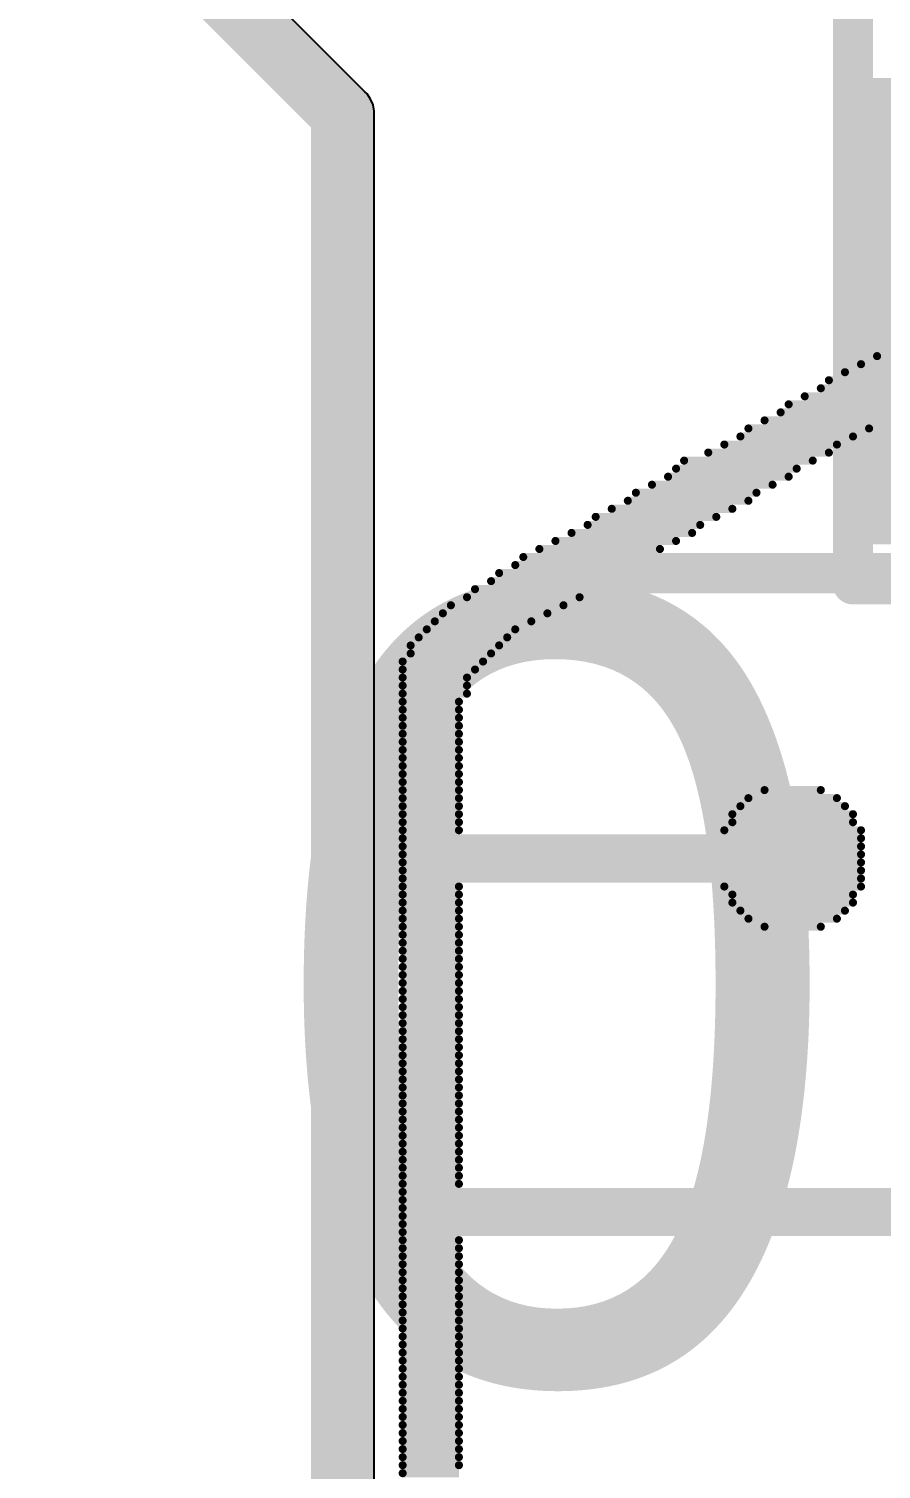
# Model space of a CAD drawing. Header units: millimetres. Extents: x 0.99 to 6.96, y 0.76 to 5.84.
# Drawn here: x 4.0785 to 4.1845, y 3.2979 to 3.4771 of the extents above; entities that cross this region are included whole.
import ezdxf

# ---------------------------------------------------------------- set-up
doc = ezdxf.new("R2010")
doc.units = ezdxf.units.MM
doc.header["$MEASUREMENT"] = 0
for name, color, linetype in [('BottomOverlay', 54, 'Continuous'), ('BottomSolder', 6, 'Continuous'), ('KeepOutLayer', 6, 'Continuous'), ('MultiLayer', 9, 'Continuous'), ('TopOverlay', 2, 'Continuous')]:
    doc.layers.add(name, color=color, linetype=linetype)

# ---------------------------------------------------------------- blocks, each defined once
blk = doc.blocks.new('RES_SMD_1206_B_130')
at = {"layer": 'BottomOverlay', "const_width": 0.005}
for points in [[(0.099, -0.039), (0.099, 0.038)], [(0.099, -0.039), (-0.099, -0.039)]]:
    blk.add_lwpolyline(points, dxfattribs=at)
at = {"layer": 'BottomOverlay', "const_width": 0.0025}
blk.add_lwpolyline([(0.09775, -0.039, 1), (0.10025, -0.039, 1)], format="xyb", close=True, dxfattribs=at)
blk.add_lwpolyline([(0.09775, -0.039, 1), (0.10025, -0.039, 1)], format="xyb", close=True, dxfattribs=at)
at = {"layer": 'BottomSolder'}
blk.add_solid([(0.036, -0.0365), (0.094, -0.0365), (0.036, 0.0365), (0.094, 0.0365)], dxfattribs=at)

msp = doc.modelspace()

# ---------------------------------------------------------------- linework, layer by layer
at = {"layer": 'KeepOutLayer', "const_width": 0.00787}
for points in [[(4.0355, 3.54851), (4.1175, 3.46651)], [(4.1175, 3.2151), (4.1175, 3.46651)]]:
    msp.add_lwpolyline(points, dxfattribs=at)
at = {"layer": 'KeepOutLayer', "const_width": 0.00394}
msp.add_lwpolyline([(4.11553, 3.46651, 1), (4.11947, 3.46651, 1)], format="xyb", close=True, dxfattribs=at)
msp.add_lwpolyline([(4.11553, 3.46651, 1), (4.11947, 3.46651, 1)], format="xyb", close=True, dxfattribs=at)
at = {"layer": 'MultiLayer'}
for p, q in [((4.12029, 3.4693), (4.03829, 3.5513)), ((4.12057, 3.46903), (4.12029, 3.4693)), ((4.12029, 3.4693), (4.12029, 3.4693)), ((4.121, 3.46838), (4.12057, 3.46903)), ((4.1213, 3.46766), (4.121, 3.46838)), ((4.12145, 3.4669), (4.1213, 3.46766)), ((4.12145, 3.46651), (4.12145, 3.4669)), ((4.12145, 3.21374), (4.12145, 3.46651))]:
    msp.add_line(p, q, dxfattribs=at)
at = {"layer": 'TopOverlay', "const_width": 0.001}
for points in [[(4.18198, 3.43541), (4.19698, 3.43541)], [(4.18398, 3.43641), (4.19898, 3.43641)], [(4.17998, 3.43441), (4.19498, 3.43441)], [(4.17698, 3.43241), (4.19198, 3.43241)], [(4.17798, 3.43341), (4.19398, 3.43341)], [(4.17298, 3.43041), (4.18898, 3.43041)], [(4.17498, 3.43141), (4.18998, 3.43141)], [(4.16998, 3.42841), (4.18498, 3.42841)], [(4.17198, 3.42941), (4.18698, 3.42941)], [(4.16698, 3.42641), (4.18098, 3.42641)], [(4.16798, 3.42741), (4.18298, 3.42741)], [(4.16498, 3.42541), (4.17898, 3.42541)], [(4.15998, 3.42341), (4.17598, 3.42341)], [(4.16298, 3.42441), (4.17798, 3.42441)], [(4.15798, 3.42141), (4.17298, 3.42141)], [(4.15898, 3.42241), (4.17398, 3.42241)], [(4.15398, 3.41941), (4.16898, 3.41941)], [(4.15598, 3.42041), (4.17098, 3.42041)], [(4.15098, 3.41741), (4.16598, 3.41741)], [(4.15298, 3.41841), (4.16798, 3.41841)], [(4.14898, 3.41641), (4.16398, 3.41641)], [(4.14598, 3.41441), (4.16098, 3.41441)], [(4.14798, 3.41541), (4.16198, 3.41541)], [(4.14198, 3.41241), (4.15698, 3.41241)], [(4.14398, 3.41341), (4.15898, 3.41341)], [(4.13898, 3.41041), (4.24298, 3.41041)], [(4.13998, 3.41141), (4.24298, 3.41141)], [(4.13698, 3.40941), (4.24198, 3.40941)], [(4.13398, 3.40741), (4.23998, 3.40741)], [(4.13598, 3.40841), (4.24098, 3.40841)], [(4.13098, 3.40541), (4.14498, 3.40541)], [(4.13298, 3.40641), (4.14698, 3.40641)], [(4.12898, 3.40341), (4.14098, 3.40341)], [(4.12998, 3.40441), (4.14298, 3.40441)], [(4.12698, 3.40141), (4.13798, 3.40141)], [(4.12798, 3.40241), (4.13898, 3.40241)], [(4.12598, 3.40041), (4.13698, 3.40041)], [(4.12498, 3.39841), (4.13498, 3.39841)], [(4.12598, 3.39941), (4.13598, 3.39941)], [(4.12498, 3.39741), (4.13398, 3.39741)], [(4.12498, 3.39641), (4.13298, 3.39641)], [(4.12498, 3.39541), (4.13298, 3.39541)], [(4.12498, 3.39441), (4.13298, 3.39441)], [(4.12498, 3.39341), (4.13198, 3.39341)], [(4.12498, 3.39241), (4.13198, 3.39241)], [(4.12498, 3.39141), (4.13198, 3.39141)], [(4.12498, 3.39041), (4.13198, 3.39041)], [(4.12498, 3.38941), (4.13198, 3.38941)], [(4.12498, 3.38841), (4.13198, 3.38841)], [(4.12498, 3.38741), (4.13198, 3.38741)], [(4.12498, 3.38641), (4.13198, 3.38641)], [(4.12498, 3.38541), (4.13198, 3.38541)], [(4.12498, 3.38441), (4.13198, 3.38441)], [(4.12498, 3.38341), (4.13198, 3.38341)], [(4.12498, 3.38241), (4.13198, 3.38241)], [(4.16998, 3.38241), (4.17698, 3.38241)], [(4.12498, 3.38141), (4.13198, 3.38141)], [(4.12498, 3.38041), (4.13198, 3.38041)], [(4.16698, 3.38041), (4.17998, 3.38041)], [(4.16798, 3.38141), (4.17898, 3.38141)], [(4.12498, 3.37941), (4.13198, 3.37941)], [(4.12498, 3.37841), (4.13198, 3.37841)], [(4.16598, 3.37941), (4.18098, 3.37941)], [(4.16598, 3.37841), (4.18098, 3.37841)], [(4.12498, 3.37741), (4.13198, 3.37741)], [(4.12498, 3.37641), (4.18198, 3.37641)], [(4.16498, 3.37741), (4.18198, 3.37741)], [(4.12498, 3.37541), (4.18198, 3.37541)], [(4.12498, 3.37441), (4.18198, 3.37441)], [(4.12498, 3.37341), (4.18198, 3.37341)], [(4.12498, 3.37241), (4.18198, 3.37241)], [(4.12498, 3.37141), (4.18198, 3.37141)], [(4.12498, 3.37041), (4.13198, 3.37041)], [(4.12498, 3.36941), (4.13198, 3.36941)], [(4.16498, 3.37041), (4.18198, 3.37041)], [(4.16598, 3.36941), (4.18098, 3.36941)], [(4.12498, 3.36841), (4.13198, 3.36841)], [(4.12498, 3.36741), (4.13198, 3.36741)], [(4.16598, 3.36841), (4.18098, 3.36841)], [(4.16698, 3.36741), (4.17998, 3.36741)], [(4.12498, 3.36641), (4.13198, 3.36641)], [(4.16798, 3.36641), (4.17898, 3.36641)], [(4.12498, 3.36541), (4.13198, 3.36541)], [(4.12498, 3.36441), (4.13198, 3.36441)], [(4.16998, 3.36541), (4.17698, 3.36541)], [(4.12498, 3.36341), (4.13198, 3.36341)], [(4.12498, 3.36241), (4.13198, 3.36241)], [(4.12498, 3.36141), (4.13198, 3.36141)], [(4.12498, 3.36041), (4.13198, 3.36041)], [(4.12498, 3.35941), (4.13198, 3.35941)], [(4.12498, 3.35841), (4.13198, 3.35841)], [(4.12498, 3.35741), (4.13198, 3.35741)], [(4.12498, 3.35641), (4.13198, 3.35641)], [(4.12498, 3.35541), (4.13198, 3.35541)], [(4.12498, 3.35441), (4.13198, 3.35441)], [(4.12498, 3.35341), (4.13198, 3.35341)], [(4.12498, 3.35241), (4.13198, 3.35241)], [(4.12498, 3.35141), (4.13198, 3.35141)], [(4.12498, 3.35041), (4.13198, 3.35041)], [(4.12498, 3.34941), (4.13198, 3.34941)], [(4.12498, 3.34841), (4.13198, 3.34841)], [(4.12498, 3.34741), (4.13198, 3.34741)], [(4.12498, 3.34641), (4.13198, 3.34641)], [(4.12498, 3.34541), (4.13198, 3.34541)], [(4.12498, 3.34441), (4.13198, 3.34441)], [(4.12498, 3.34341), (4.13198, 3.34341)], [(4.12498, 3.34241), (4.13198, 3.34241)], [(4.12498, 3.34141), (4.13198, 3.34141)], [(4.12498, 3.34041), (4.13198, 3.34041)], [(4.12498, 3.33941), (4.13198, 3.33941)], [(4.12498, 3.33841), (4.13198, 3.33841)], [(4.12498, 3.33741), (4.13198, 3.33741)], [(4.12498, 3.33641), (4.13198, 3.33641)], [(4.12498, 3.33541), (4.13198, 3.33541)], [(4.12498, 3.33441), (4.13198, 3.33441)], [(4.12498, 3.33341), (4.13198, 3.33341)], [(4.12498, 3.33241), (4.20298, 3.33241)], [(4.12498, 3.33141), (4.20498, 3.33141)], [(4.12498, 3.33041), (4.20498, 3.33041)], [(4.12498, 3.32941), (4.20598, 3.32941)], [(4.12498, 3.32841), (4.20598, 3.32841)], [(4.12498, 3.32741), (4.20698, 3.32741)], [(4.12498, 3.32641), (4.13198, 3.32641)], [(4.12498, 3.32541), (4.13198, 3.32541)], [(4.12498, 3.32441), (4.13198, 3.32441)], [(4.12498, 3.32341), (4.13198, 3.32341)], [(4.12498, 3.32241), (4.13198, 3.32241)], [(4.12498, 3.32141), (4.13198, 3.32141)], [(4.12498, 3.32041), (4.13198, 3.32041)], [(4.12498, 3.31941), (4.13198, 3.31941)], [(4.12498, 3.31841), (4.13198, 3.31841)], [(4.12498, 3.31741), (4.13198, 3.31741)], [(4.12498, 3.31641), (4.13198, 3.31641)], [(4.12498, 3.31541), (4.13198, 3.31541)], [(4.12498, 3.31441), (4.13198, 3.31441)], [(4.12498, 3.31341), (4.13198, 3.31341)], [(4.12498, 3.31241), (4.13198, 3.31241)], [(4.12498, 3.31141), (4.13198, 3.31141)], [(4.12498, 3.31041), (4.13198, 3.31041)], [(4.12498, 3.30941), (4.13198, 3.30941)], [(4.12498, 3.30841), (4.13198, 3.30841)], [(4.12498, 3.30741), (4.13198, 3.30741)], [(4.12498, 3.30641), (4.13198, 3.30641)], [(4.12498, 3.30541), (4.13198, 3.30541)], [(4.12498, 3.30441), (4.13198, 3.30441)], [(4.12498, 3.30341), (4.13198, 3.30341)], [(4.12498, 3.30241), (4.13198, 3.30241)], [(4.12498, 3.30141), (4.13198, 3.30141)], [(4.12498, 3.30041), (4.13198, 3.30041)], [(4.12498, 3.29941), (4.13198, 3.29941)], [(4.12498, 3.29841), (4.13198, 3.29841)], [(4.12498, 3.29741), (4.13198, 3.29741)]]:
    msp.add_lwpolyline(points, dxfattribs=at)
at = {"layer": 'TopOverlay', "const_width": 0.0005}
for points in [[(4.18173, 3.43541, 1), (4.18223, 3.43541, 1)], [(4.18373, 3.43641, 1), (4.18423, 3.43641, 1)], [(4.17973, 3.43441, 1), (4.18023, 3.43441, 1)], [(4.17673, 3.43241, 1), (4.17723, 3.43241, 1)], [(4.17773, 3.43341, 1), (4.17823, 3.43341, 1)], [(4.17273, 3.43041, 1), (4.17323, 3.43041, 1)], [(4.17473, 3.43141, 1), (4.17523, 3.43141, 1)], [(4.16973, 3.42841, 1), (4.17023, 3.42841, 1)], [(4.17173, 3.42941, 1), (4.17223, 3.42941, 1)], [(4.16673, 3.42641, 1), (4.16723, 3.42641, 1)], [(4.16773, 3.42741, 1), (4.16823, 3.42741, 1)], [(4.18073, 3.42641, 1), (4.18123, 3.42641, 1)], [(4.18273, 3.42741, 1), (4.18323, 3.42741, 1)], [(4.16473, 3.42541, 1), (4.16523, 3.42541, 1)], [(4.17873, 3.42541, 1), (4.17923, 3.42541, 1)], [(4.15973, 3.42341, 1), (4.16023, 3.42341, 1)], [(4.16273, 3.42441, 1), (4.16323, 3.42441, 1)], [(4.17573, 3.42341, 1), (4.17623, 3.42341, 1)], [(4.17773, 3.42441, 1), (4.17823, 3.42441, 1)], [(4.15773, 3.42141, 1), (4.15823, 3.42141, 1)], [(4.15873, 3.42241, 1), (4.15923, 3.42241, 1)], [(4.17273, 3.42141, 1), (4.17323, 3.42141, 1)], [(4.17373, 3.42241, 1), (4.17423, 3.42241, 1)], [(4.15373, 3.41941, 1), (4.15423, 3.41941, 1)], [(4.15573, 3.42041, 1), (4.15623, 3.42041, 1)], [(4.16873, 3.41941, 1), (4.16923, 3.41941, 1)], [(4.17073, 3.42041, 1), (4.17123, 3.42041, 1)], [(4.15073, 3.41741, 1), (4.15123, 3.41741, 1)], [(4.15273, 3.41841, 1), (4.15323, 3.41841, 1)], [(4.16573, 3.41741, 1), (4.16623, 3.41741, 1)], [(4.16773, 3.41841, 1), (4.16823, 3.41841, 1)], [(4.14873, 3.41641, 1), (4.14923, 3.41641, 1)], [(4.16373, 3.41641, 1), (4.16423, 3.41641, 1)], [(4.14573, 3.41441, 1), (4.14623, 3.41441, 1)], [(4.14773, 3.41541, 1), (4.14823, 3.41541, 1)], [(4.16073, 3.41441, 1), (4.16123, 3.41441, 1)], [(4.16173, 3.41541, 1), (4.16223, 3.41541, 1)], [(4.14173, 3.41241, 1), (4.14223, 3.41241, 1)], [(4.14373, 3.41341, 1), (4.14423, 3.41341, 1)], [(4.15673, 3.41241, 1), (4.15723, 3.41241, 1)], [(4.15873, 3.41341, 1), (4.15923, 3.41341, 1)], [(4.13873, 3.41041, 1), (4.13923, 3.41041, 1)], [(4.13973, 3.41141, 1), (4.14023, 3.41141, 1)], [(4.13673, 3.40941, 1), (4.13723, 3.40941, 1)], [(4.13373, 3.40741, 1), (4.13423, 3.40741, 1)], [(4.13573, 3.40841, 1), (4.13623, 3.40841, 1)], [(4.13073, 3.40541, 1), (4.13123, 3.40541, 1)], [(4.13273, 3.40641, 1), (4.13323, 3.40641, 1)], [(4.14473, 3.40541, 1), (4.14523, 3.40541, 1)], [(4.14673, 3.40641, 1), (4.14723, 3.40641, 1)], [(4.12873, 3.40341, 1), (4.12923, 3.40341, 1)], [(4.12973, 3.40441, 1), (4.13023, 3.40441, 1)], [(4.14073, 3.40341, 1), (4.14123, 3.40341, 1)], [(4.14273, 3.40441, 1), (4.14323, 3.40441, 1)], [(4.12673, 3.40141, 1), (4.12723, 3.40141, 1)], [(4.12773, 3.40241, 1), (4.12823, 3.40241, 1)], [(4.13773, 3.40141, 1), (4.13823, 3.40141, 1)], [(4.13873, 3.40241, 1), (4.13923, 3.40241, 1)], [(4.12573, 3.40041, 1), (4.12623, 3.40041, 1)], [(4.13673, 3.40041, 1), (4.13723, 3.40041, 1)], [(4.12473, 3.39841, 1), (4.12523, 3.39841, 1)], [(4.12573, 3.39941, 1), (4.12623, 3.39941, 1)], [(4.13473, 3.39841, 1), (4.13523, 3.39841, 1)], [(4.13573, 3.39941, 1), (4.13623, 3.39941, 1)], [(4.12473, 3.39741, 1), (4.12523, 3.39741, 1)], [(4.12473, 3.39641, 1), (4.12523, 3.39641, 1)], [(4.13273, 3.39641, 1), (4.13323, 3.39641, 1)], [(4.13373, 3.39741, 1), (4.13423, 3.39741, 1)], [(4.12473, 3.39541, 1), (4.12523, 3.39541, 1)], [(4.12473, 3.39441, 1), (4.12523, 3.39441, 1)], [(4.13273, 3.39541, 1), (4.13323, 3.39541, 1)], [(4.13273, 3.39441, 1), (4.13323, 3.39441, 1)], [(4.12473, 3.39341, 1), (4.12523, 3.39341, 1)], [(4.12473, 3.39241, 1), (4.12523, 3.39241, 1)], [(4.13173, 3.39341, 1), (4.13223, 3.39341, 1)], [(4.13173, 3.39241, 1), (4.13223, 3.39241, 1)], [(4.12473, 3.39141, 1), (4.12523, 3.39141, 1)], [(4.13173, 3.39141, 1), (4.13223, 3.39141, 1)], [(4.12473, 3.39041, 1), (4.12523, 3.39041, 1)], [(4.12473, 3.38941, 1), (4.12523, 3.38941, 1)], [(4.13173, 3.39041, 1), (4.13223, 3.39041, 1)], [(4.13173, 3.38941, 1), (4.13223, 3.38941, 1)], [(4.12473, 3.38841, 1), (4.12523, 3.38841, 1)], [(4.12473, 3.38741, 1), (4.12523, 3.38741, 1)], [(4.13173, 3.38841, 1), (4.13223, 3.38841, 1)], [(4.13173, 3.38741, 1), (4.13223, 3.38741, 1)], [(4.12473, 3.38641, 1), (4.12523, 3.38641, 1)], [(4.12473, 3.38541, 1), (4.12523, 3.38541, 1)], [(4.13173, 3.38641, 1), (4.13223, 3.38641, 1)], [(4.13173, 3.38541, 1), (4.13223, 3.38541, 1)], [(4.12473, 3.38441, 1), (4.12523, 3.38441, 1)], [(4.12473, 3.38341, 1), (4.12523, 3.38341, 1)], [(4.13173, 3.38441, 1), (4.13223, 3.38441, 1)], [(4.13173, 3.38341, 1), (4.13223, 3.38341, 1)], [(4.12473, 3.38241, 1), (4.12523, 3.38241, 1)], [(4.13173, 3.38241, 1), (4.13223, 3.38241, 1)], [(4.16973, 3.38241, 1), (4.17023, 3.38241, 1)], [(4.17673, 3.38241, 1), (4.17723, 3.38241, 1)], [(4.12473, 3.38141, 1), (4.12523, 3.38141, 1)], [(4.12473, 3.38041, 1), (4.12523, 3.38041, 1)], [(4.13173, 3.38141, 1), (4.13223, 3.38141, 1)], [(4.13173, 3.38041, 1), (4.13223, 3.38041, 1)], [(4.16673, 3.38041, 1), (4.16723, 3.38041, 1)], [(4.16773, 3.38141, 1), (4.16823, 3.38141, 1)], [(4.17873, 3.38141, 1), (4.17923, 3.38141, 1)], [(4.17973, 3.38041, 1), (4.18023, 3.38041, 1)], [(4.12473, 3.37941, 1), (4.12523, 3.37941, 1)], [(4.12473, 3.37841, 1), (4.12523, 3.37841, 1)], [(4.13173, 3.37941, 1), (4.13223, 3.37941, 1)], [(4.13173, 3.37841, 1), (4.13223, 3.37841, 1)], [(4.16573, 3.37941, 1), (4.16623, 3.37941, 1)], [(4.16573, 3.37841, 1), (4.16623, 3.37841, 1)], [(4.18073, 3.37941, 1), (4.18123, 3.37941, 1)], [(4.18073, 3.37841, 1), (4.18123, 3.37841, 1)], [(4.12473, 3.37741, 1), (4.12523, 3.37741, 1)], [(4.12473, 3.37641, 1), (4.12523, 3.37641, 1)], [(4.13173, 3.37741, 1), (4.13223, 3.37741, 1)], [(4.16473, 3.37741, 1), (4.16523, 3.37741, 1)], [(4.18173, 3.37741, 1), (4.18223, 3.37741, 1)], [(4.18173, 3.37641, 1), (4.18223, 3.37641, 1)], [(4.12473, 3.37541, 1), (4.12523, 3.37541, 1)], [(4.12473, 3.37441, 1), (4.12523, 3.37441, 1)], [(4.18173, 3.37541, 1), (4.18223, 3.37541, 1)], [(4.18173, 3.37441, 1), (4.18223, 3.37441, 1)], [(4.12473, 3.37341, 1), (4.12523, 3.37341, 1)], [(4.18173, 3.37341, 1), (4.18223, 3.37341, 1)], [(4.12473, 3.37241, 1), (4.12523, 3.37241, 1)], [(4.12473, 3.37141, 1), (4.12523, 3.37141, 1)], [(4.18173, 3.37241, 1), (4.18223, 3.37241, 1)], [(4.18173, 3.37141, 1), (4.18223, 3.37141, 1)], [(4.12473, 3.37041, 1), (4.12523, 3.37041, 1)], [(4.12473, 3.36941, 1), (4.12523, 3.36941, 1)], [(4.13173, 3.37041, 1), (4.13223, 3.37041, 1)], [(4.13173, 3.36941, 1), (4.13223, 3.36941, 1)], [(4.16473, 3.37041, 1), (4.16523, 3.37041, 1)], [(4.16573, 3.36941, 1), (4.16623, 3.36941, 1)], [(4.18073, 3.36941, 1), (4.18123, 3.36941, 1)], [(4.18173, 3.37041, 1), (4.18223, 3.37041, 1)], [(4.12473, 3.36841, 1), (4.12523, 3.36841, 1)], [(4.12473, 3.36741, 1), (4.12523, 3.36741, 1)], [(4.13173, 3.36841, 1), (4.13223, 3.36841, 1)], [(4.13173, 3.36741, 1), (4.13223, 3.36741, 1)], [(4.16573, 3.36841, 1), (4.16623, 3.36841, 1)], [(4.16673, 3.36741, 1), (4.16723, 3.36741, 1)], [(4.17973, 3.36741, 1), (4.18023, 3.36741, 1)], [(4.18073, 3.36841, 1), (4.18123, 3.36841, 1)], [(4.12473, 3.36641, 1), (4.12523, 3.36641, 1)], [(4.13173, 3.36641, 1), (4.13223, 3.36641, 1)], [(4.16773, 3.36641, 1), (4.16823, 3.36641, 1)], [(4.17873, 3.36641, 1), (4.17923, 3.36641, 1)], [(4.12473, 3.36541, 1), (4.12523, 3.36541, 1)], [(4.12473, 3.36441, 1), (4.12523, 3.36441, 1)], [(4.13173, 3.36541, 1), (4.13223, 3.36541, 1)], [(4.13173, 3.36441, 1), (4.13223, 3.36441, 1)], [(4.16973, 3.36541, 1), (4.17023, 3.36541, 1)], [(4.17673, 3.36541, 1), (4.17723, 3.36541, 1)], [(4.12473, 3.36341, 1), (4.12523, 3.36341, 1)], [(4.12473, 3.36241, 1), (4.12523, 3.36241, 1)], [(4.13173, 3.36341, 1), (4.13223, 3.36341, 1)], [(4.13173, 3.36241, 1), (4.13223, 3.36241, 1)], [(4.12473, 3.36141, 1), (4.12523, 3.36141, 1)], [(4.12473, 3.36041, 1), (4.12523, 3.36041, 1)], [(4.13173, 3.36141, 1), (4.13223, 3.36141, 1)], [(4.13173, 3.36041, 1), (4.13223, 3.36041, 1)], [(4.12473, 3.35941, 1), (4.12523, 3.35941, 1)], [(4.12473, 3.35841, 1), (4.12523, 3.35841, 1)], [(4.13173, 3.35941, 1), (4.13223, 3.35941, 1)], [(4.13173, 3.35841, 1), (4.13223, 3.35841, 1)], [(4.12473, 3.35741, 1), (4.12523, 3.35741, 1)], [(4.13173, 3.35741, 1), (4.13223, 3.35741, 1)], [(4.12473, 3.35641, 1), (4.12523, 3.35641, 1)], [(4.12473, 3.35541, 1), (4.12523, 3.35541, 1)], [(4.13173, 3.35641, 1), (4.13223, 3.35641, 1)], [(4.13173, 3.35541, 1), (4.13223, 3.35541, 1)], [(4.12473, 3.35441, 1), (4.12523, 3.35441, 1)], [(4.12473, 3.35341, 1), (4.12523, 3.35341, 1)], [(4.13173, 3.35441, 1), (4.13223, 3.35441, 1)], [(4.13173, 3.35341, 1), (4.13223, 3.35341, 1)], [(4.12473, 3.35241, 1), (4.12523, 3.35241, 1)], [(4.12473, 3.35141, 1), (4.12523, 3.35141, 1)], [(4.13173, 3.35241, 1), (4.13223, 3.35241, 1)], [(4.13173, 3.35141, 1), (4.13223, 3.35141, 1)], [(4.12473, 3.35041, 1), (4.12523, 3.35041, 1)], [(4.12473, 3.34941, 1), (4.12523, 3.34941, 1)], [(4.13173, 3.35041, 1), (4.13223, 3.35041, 1)], [(4.13173, 3.34941, 1), (4.13223, 3.34941, 1)], [(4.12473, 3.34841, 1), (4.12523, 3.34841, 1)], [(4.13173, 3.34841, 1), (4.13223, 3.34841, 1)], [(4.12473, 3.34741, 1), (4.12523, 3.34741, 1)], [(4.12473, 3.34641, 1), (4.12523, 3.34641, 1)], [(4.13173, 3.34741, 1), (4.13223, 3.34741, 1)], [(4.13173, 3.34641, 1), (4.13223, 3.34641, 1)], [(4.12473, 3.34541, 1), (4.12523, 3.34541, 1)], [(4.12473, 3.34441, 1), (4.12523, 3.34441, 1)], [(4.13173, 3.34541, 1), (4.13223, 3.34541, 1)], [(4.13173, 3.34441, 1), (4.13223, 3.34441, 1)], [(4.12473, 3.34341, 1), (4.12523, 3.34341, 1)], [(4.12473, 3.34241, 1), (4.12523, 3.34241, 1)], [(4.13173, 3.34341, 1), (4.13223, 3.34341, 1)], [(4.13173, 3.34241, 1), (4.13223, 3.34241, 1)], [(4.12473, 3.34141, 1), (4.12523, 3.34141, 1)], [(4.12473, 3.34041, 1), (4.12523, 3.34041, 1)], [(4.13173, 3.34141, 1), (4.13223, 3.34141, 1)], [(4.13173, 3.34041, 1), (4.13223, 3.34041, 1)], [(4.12473, 3.33941, 1), (4.12523, 3.33941, 1)], [(4.13173, 3.33941, 1), (4.13223, 3.33941, 1)], [(4.12473, 3.33841, 1), (4.12523, 3.33841, 1)], [(4.12473, 3.33741, 1), (4.12523, 3.33741, 1)], [(4.13173, 3.33841, 1), (4.13223, 3.33841, 1)], [(4.13173, 3.33741, 1), (4.13223, 3.33741, 1)], [(4.12473, 3.33641, 1), (4.12523, 3.33641, 1)], [(4.12473, 3.33541, 1), (4.12523, 3.33541, 1)], [(4.13173, 3.33641, 1), (4.13223, 3.33641, 1)], [(4.13173, 3.33541, 1), (4.13223, 3.33541, 1)], [(4.12473, 3.33441, 1), (4.12523, 3.33441, 1)], [(4.12473, 3.33341, 1), (4.12523, 3.33341, 1)], [(4.13173, 3.33441, 1), (4.13223, 3.33441, 1)], [(4.13173, 3.33341, 1), (4.13223, 3.33341, 1)], [(4.12473, 3.33241, 1), (4.12523, 3.33241, 1)], [(4.12473, 3.33141, 1), (4.12523, 3.33141, 1)], [(4.12473, 3.33041, 1), (4.12523, 3.33041, 1)], [(4.12473, 3.32941, 1), (4.12523, 3.32941, 1)], [(4.12473, 3.32841, 1), (4.12523, 3.32841, 1)], [(4.12473, 3.32741, 1), (4.12523, 3.32741, 1)], [(4.12473, 3.32641, 1), (4.12523, 3.32641, 1)], [(4.13173, 3.32641, 1), (4.13223, 3.32641, 1)], [(4.12473, 3.32541, 1), (4.12523, 3.32541, 1)], [(4.12473, 3.32441, 1), (4.12523, 3.32441, 1)], [(4.13173, 3.32541, 1), (4.13223, 3.32541, 1)], [(4.13173, 3.32441, 1), (4.13223, 3.32441, 1)], [(4.12473, 3.32341, 1), (4.12523, 3.32341, 1)], [(4.12473, 3.32241, 1), (4.12523, 3.32241, 1)], [(4.13173, 3.32341, 1), (4.13223, 3.32341, 1)], [(4.13173, 3.32241, 1), (4.13223, 3.32241, 1)], [(4.12473, 3.32141, 1), (4.12523, 3.32141, 1)], [(4.13173, 3.32141, 1), (4.13223, 3.32141, 1)], [(4.12473, 3.32041, 1), (4.12523, 3.32041, 1)], [(4.12473, 3.31941, 1), (4.12523, 3.31941, 1)], [(4.13173, 3.32041, 1), (4.13223, 3.32041, 1)], [(4.13173, 3.31941, 1), (4.13223, 3.31941, 1)], [(4.12473, 3.31841, 1), (4.12523, 3.31841, 1)], [(4.12473, 3.31741, 1), (4.12523, 3.31741, 1)], [(4.13173, 3.31841, 1), (4.13223, 3.31841, 1)], [(4.13173, 3.31741, 1), (4.13223, 3.31741, 1)], [(4.12473, 3.31641, 1), (4.12523, 3.31641, 1)], [(4.12473, 3.31541, 1), (4.12523, 3.31541, 1)], [(4.13173, 3.31641, 1), (4.13223, 3.31641, 1)], [(4.13173, 3.31541, 1), (4.13223, 3.31541, 1)], [(4.12473, 3.31441, 1), (4.12523, 3.31441, 1)], [(4.13173, 3.31441, 1), (4.13223, 3.31441, 1)], [(4.12473, 3.31341, 1), (4.12523, 3.31341, 1)], [(4.12473, 3.31241, 1), (4.12523, 3.31241, 1)], [(4.13173, 3.31341, 1), (4.13223, 3.31341, 1)], [(4.13173, 3.31241, 1), (4.13223, 3.31241, 1)], [(4.12473, 3.31141, 1), (4.12523, 3.31141, 1)], [(4.12473, 3.31041, 1), (4.12523, 3.31041, 1)], [(4.13173, 3.31141, 1), (4.13223, 3.31141, 1)], [(4.13173, 3.31041, 1), (4.13223, 3.31041, 1)], [(4.12473, 3.30941, 1), (4.12523, 3.30941, 1)], [(4.12473, 3.30841, 1), (4.12523, 3.30841, 1)], [(4.13173, 3.30941, 1), (4.13223, 3.30941, 1)], [(4.13173, 3.30841, 1), (4.13223, 3.30841, 1)], [(4.12473, 3.30741, 1), (4.12523, 3.30741, 1)], [(4.12473, 3.30641, 1), (4.12523, 3.30641, 1)], [(4.13173, 3.30741, 1), (4.13223, 3.30741, 1)], [(4.13173, 3.30641, 1), (4.13223, 3.30641, 1)], [(4.12473, 3.30541, 1), (4.12523, 3.30541, 1)], [(4.13173, 3.30541, 1), (4.13223, 3.30541, 1)], [(4.12473, 3.30441, 1), (4.12523, 3.30441, 1)], [(4.12473, 3.30341, 1), (4.12523, 3.30341, 1)], [(4.13173, 3.30441, 1), (4.13223, 3.30441, 1)], [(4.13173, 3.30341, 1), (4.13223, 3.30341, 1)], [(4.12473, 3.30241, 1), (4.12523, 3.30241, 1)], [(4.12473, 3.30141, 1), (4.12523, 3.30141, 1)], [(4.13173, 3.30241, 1), (4.13223, 3.30241, 1)], [(4.13173, 3.30141, 1), (4.13223, 3.30141, 1)], [(4.12473, 3.30041, 1), (4.12523, 3.30041, 1)], [(4.12473, 3.29941, 1), (4.12523, 3.29941, 1)], [(4.13173, 3.30041, 1), (4.13223, 3.30041, 1)], [(4.13173, 3.29941, 1), (4.13223, 3.29941, 1)], [(4.12473, 3.29841, 1), (4.12523, 3.29841, 1)], [(4.12473, 3.29741, 1), (4.12523, 3.29741, 1)], [(4.13173, 3.29841, 1), (4.13223, 3.29841, 1)]]:
    msp.add_lwpolyline(points, format="xyb", close=True, dxfattribs=at)

# ---------------------------------------------------------------- block references
at = {"rotation": 270}
msp.add_blockref('RES_SMD_1206_B_130', (4.21998, 3.50701), dxfattribs=at)

# ---------------------------------------------------------------- texts
at = {"layer": 'BottomOverlay', "text_generation_flag": 2}
msp.add_text('R10', height=0.098425, dxfattribs=at).set_placement((4.34898, 3.30901))

doc.saveas('drawing.dxf')
